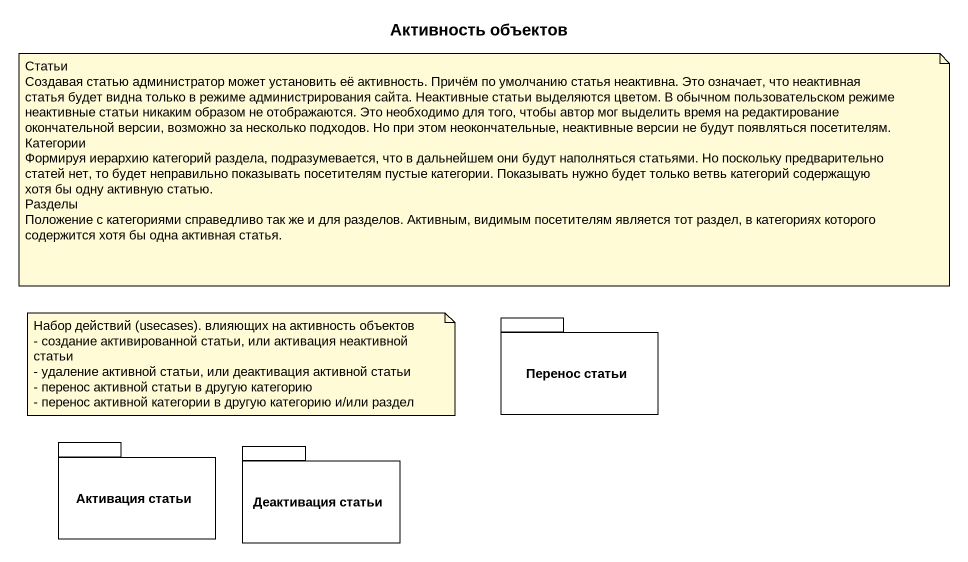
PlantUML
@startuml
title Активность объектов
package "Перенос статьи" as Перенос_статьи {
}
package "Активация статьи" as Активация_статьи {
}
package "Деактивация статьи" as Деактивация_статьи {
}
note as N1
  Статьи
  Создавая статью администратор может установить её активность. Причём по умолчанию статья неактивна. Это означает, что неактивная статья будет видна только в режиме администрирования сайта. Неактивные статьи выделяются цветом. В обычном пользовательском режиме неактивные статьи никаким образом не отображаются. Это необходимо для того, чтобы автор мог выделить время на редактирование окончательной версии, возможно за несколько подходов. Но при этом неокончательные, неактивные версии не будут появляться посетителям.
  Категории
  Формируя иерархию категорий раздела, подразумевается, что в дальнейшем они будут наполняться статьями. Но поскольку предварительно статей нет, то будет неправильно показывать посетителям пустые категории. Показывать нужно будет только ветвь категорий содержащую хотя бы одну активную статью.
  Разделы
  Положение с категориями справедливо так же и для разделов. Активным, видимым посетителям является тот раздел, в категориях которого содержится хотя бы одна активная статья.
end note
note as N2
  Набор действий (usecases). влияющих на активность объектов
  - создание активированной статьи, или активация неактивной статьи
  - удаление активной статьи, или деактивация активной статьи
  - перенос активной статьи в другую категорию
  - перенос активной категории в другую категорию и/или раздел
end note
@enduml
